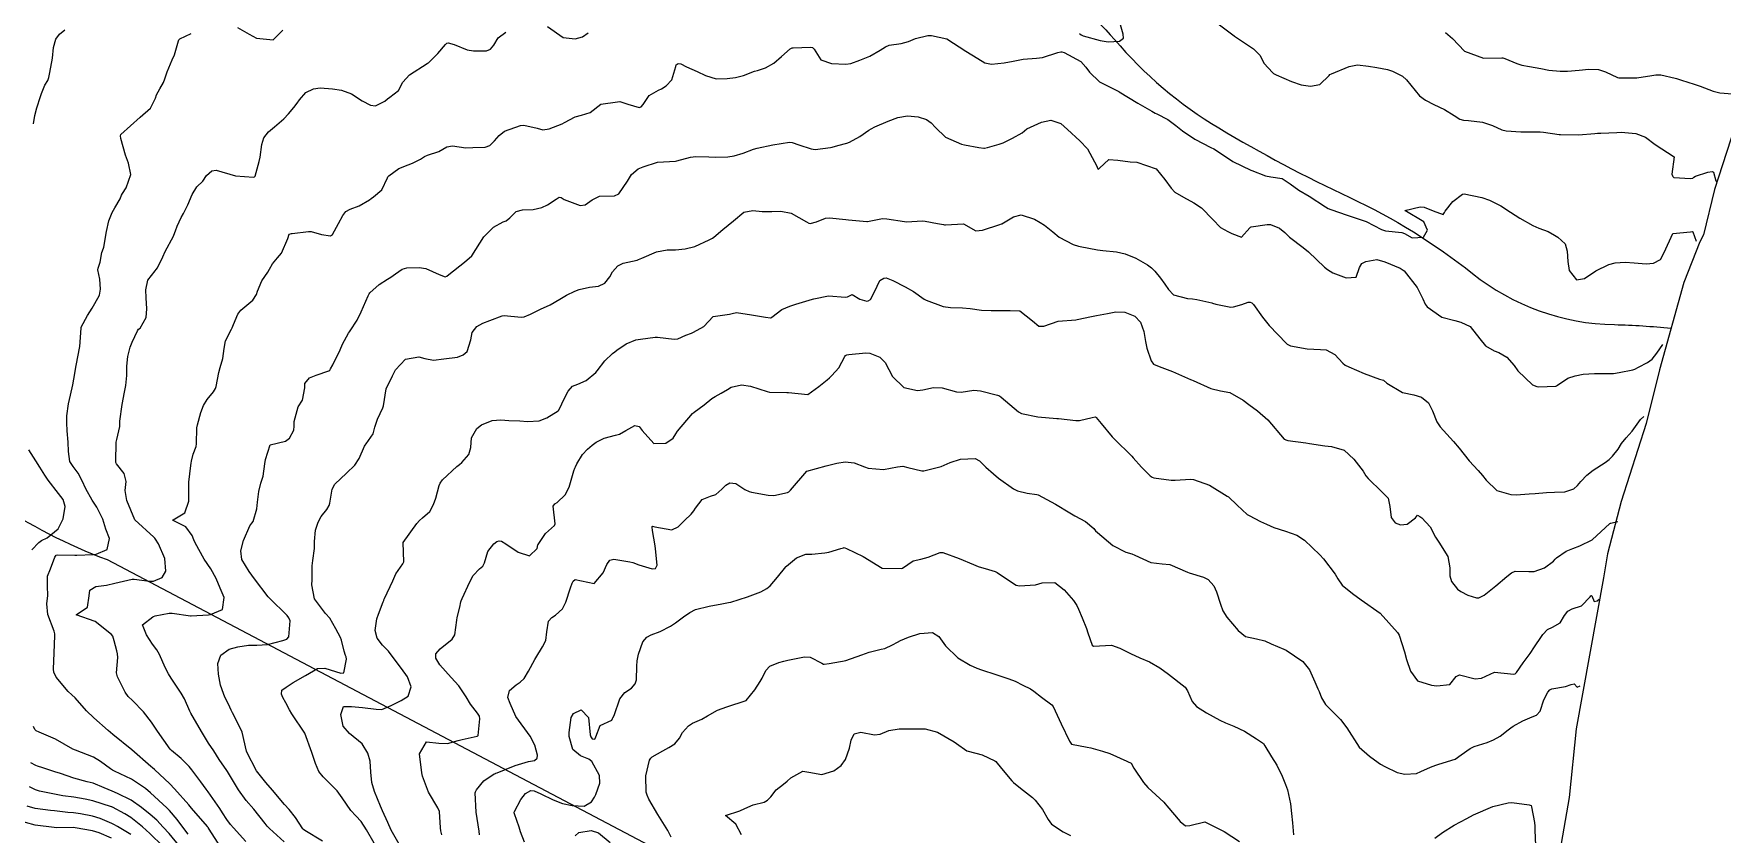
# Model space of a CAD drawing. Header units: metres. Extents: x 318500 to 325275, y 7408834 to 7428799.
# Drawn here: x 320006.4 to 320182.5, y 7411608 to 7411691.4 of the extents above; entities that cross this region are included whole.
import ezdxf

# ---------------------------------------------------------------- set-up
doc = ezdxf.new("R2010")
doc.units = ezdxf.units.M
doc.header["$MEASUREMENT"] = 0
for name, color, linetype in [('Area', 45, 'Continuous'), ('Curvas de Nivel 1m', 11, 'Continuous'), ('Curvas de Nivel 5m', 15, 'Continuous'), ('Vias Secundárias', 230, 'Continuous')]:
    doc.layers.add(name, color=color, linetype=linetype)

msp = doc.modelspace()

# ---------------------------------------------------------------- linework, layer by layer
at = {"layer": 'Area'}
msp.add_lwpolyline([(320186.35, 7411689.54), (320181.67, 7411675.2), (320180.51, 7411670.47), (320180.16, 7411669.74), (320178.46, 7411665.49), (320175.93, 7411656.39), (320174.53, 7411650.81), (320171.95, 7411642.65), (320170.51, 7411637.21), (320170.08, 7411634.69), (320167.24, 7411618.96), (320166.5, 7411611.8), (320165.54, 7411606.18)], dxfattribs=at)
at = {"layer": 'Curvas de Nivel 1m', "flags": 128}
for points, elevation in [([(320027.6, 7411692.09), (320028.81, 7411691.38), (320029.59, 7411690.98), (320031.33, 7411690.82), (320031.59, 7411691.05), (320032.34, 7411691.82)], 759), ([(320006.33, 7411682.03), (320006.46, 7411682.9), (320006.67, 7411683.71), (320007.07, 7411684.89), (320007.18, 7411685.22), (320007.52, 7411686.06), (320007.83, 7411686.58), (320007.94, 7411686.88), (320008.04, 7411687.39), (320008.32, 7411688.88), (320008.43, 7411690.01), (320008.65, 7411690.87), (320009.05, 7411691.4), (320009.59, 7411691.85)], 758), ([(320025.83, 7411606.63), (320024.65, 7411608.48), (320024.56, 7411608.65), (320024.53, 7411608.69), (320024.49, 7411608.75), (320022.82, 7411610.67), (320022.52, 7411611.02), (320021.05, 7411612.69), (320020.55, 7411613.22), (320018.94, 7411614.72), (320018.74, 7411614.89), (320018.57, 7411615.03), (320016.59, 7411616.75), (320014.61, 7411618.36), (320014.11, 7411618.79), (320012.64, 7411620.09), (320011.87, 7411620.82), (320010.66, 7411622.17), (320010.33, 7411622.5), (320009.96, 7411622.84), (320008.69, 7411624.35), (320008.45, 7411624.86), (320008.4, 7411625.17), (320008.49, 7411626.86), (320008.54, 7411628.65), (320008.55, 7411628.86), (320008.47, 7411629.14), (320007.81, 7411630.87), (320007.71, 7411631.97), (320007.84, 7411632.87), (320007.79, 7411633.84), (320007.79, 7411634.88), (320008.09, 7411635.62), (320008.56, 7411636.86), (320008.68, 7411637.05), (320008.86, 7411637.1), (320010.64, 7411637.06), (320010.86, 7411637.06), (320012.54, 7411637.14), (320012.87, 7411637.18), (320014.01, 7411637.66), (320014.27, 7411638.79), (320013.89, 7411639.79), (320013.55, 7411640.8), (320012.93, 7411642.07), (320012.45, 7411642.81), (320011.79, 7411643.99), (320011.39, 7411644.83), (320010.98, 7411645.63), (320010.47, 7411646.32), (320010.11, 7411646.84), (320009.97, 7411647.89), (320009.95, 7411648.85), (320009.85, 7411650.04), (320009.79, 7411650.85), (320009.81, 7411651.6), (320009.99, 7411652.85), (320010.19, 7411653.74), (320010.42, 7411654.84), (320010.52, 7411655.43), (320010.77, 7411656.84), (320011.15, 7411658.83), (320011.29, 7411660.72), (320011.31, 7411660.83), (320011.98, 7411662.05), (320012.45, 7411662.82), (320012.72, 7411663.31), (320013.22, 7411664.18), (320013.33, 7411664.81), (320013.25, 7411665.85), (320013.04, 7411666.81), (320013.08, 7411666.99), (320013.27, 7411667.63), (320013.47, 7411668.63), (320013.53, 7411668.81), (320013.66, 7411669.17), (320013.95, 7411670.8), (320014.19, 7411671.94), (320014.54, 7411672.79), (320014.83, 7411673.3), (320015.36, 7411674.21), (320015.52, 7411674.62), (320015.61, 7411674.78), (320015.99, 7411675.38), (320016.48, 7411676.76), (320016.23, 7411677.95), (320015.91, 7411678.77), (320015.45, 7411680.51), (320015.42, 7411680.78), (320015.45, 7411680.93), (320017.47, 7411682.75), (320018.53, 7411683.69), (320019.04, 7411684.73), (320019.16, 7411685.08), (320019.51, 7411685.71), (320019.89, 7411686.36), (320020.04, 7411686.72), (320020.29, 7411687.48), (320020.8, 7411688.71), (320021.03, 7411689.24), (320021.45, 7411690.7), (320021.48, 7411690.8), (320021.58, 7411690.9), (320022.79, 7411691.48)], 759), ([(320032.47, 7411607.17), (320030.93, 7411608.56), (320030.72, 7411608.79), (320030.5, 7411609.08), (320029.3, 7411610.58), (320028.52, 7411611.49), (320027.7, 7411612.6), (320026.57, 7411614.5), (320026.49, 7411614.62), (320025.71, 7411615.76), (320025.14, 7411616.64), (320024.6, 7411617.47), (320023.84, 7411618.66), (320022.75, 7411620.57), (320022.7, 7411620.67), (320022.65, 7411620.79), (320022.07, 7411622.08), (320021.75, 7411622.68), (320020.69, 7411624.25), (320020.4, 7411624.7), (320020.07, 7411625.35), (320019.46, 7411626.72), (320019.19, 7411627.18), (320018.74, 7411627.78), (320018.13, 7411628.74), (320017.7, 7411629.8), (320018.78, 7411630.64), (320018.84, 7411630.67), (320019.01, 7411630.73), (320020.49, 7411631), (320020.78, 7411631), (320022.7, 7411630.75), (320022.78, 7411630.75), (320024.59, 7411630.84), (320024.78, 7411630.86), (320026.03, 7411631.39), (320026.22, 7411632.63), (320025.81, 7411633.63), (320025.4, 7411634.64), (320024.84, 7411635.63), (320024.14, 7411636.66), (320023.19, 7411638.36), (320023.06, 7411638.67), (320022.89, 7411639.11), (320022.23, 7411640), (320020.91, 7411640.66), (320020.89, 7411640.68), (320020.88, 7411640.7), (320020.88, 7411640.73), (320020.91, 7411640.75), (320022.11, 7411641.49), (320022.53, 7411642.68), (320022.52, 7411643.1), (320022.52, 7411644.68), (320022.73, 7411646.41), (320022.76, 7411646.67), (320022.8, 7411646.87), (320023, 7411647.59), (320023.29, 7411648.4), (320023.33, 7411648.67), (320023.37, 7411650.34), (320023.42, 7411650.67), (320023.77, 7411651.95), (320024.06, 7411652.66), (320024.45, 7411653.28), (320025.09, 7411654.1), (320025.31, 7411654.43), (320025.38, 7411654.65), (320025.67, 7411656.1), (320025.81, 7411656.64), (320026.08, 7411657.58), (320026.23, 7411658.63), (320026.36, 7411659.43), (320026.97, 7411660.62), (320027.05, 7411660.76), (320027.19, 7411661.13), (320027.63, 7411662.19), (320027.96, 7411662.61), (320029.22, 7411663.67), (320029.59, 7411664.23), (320029.69, 7411664.59), (320030.15, 7411665.67), (320030.77, 7411666.57), (320030.96, 7411666.88), (320031.27, 7411667.45), (320031.78, 7411668.07), (320032.19, 7411668.56), (320032.85, 7411670.09), (320033.01, 7411670.54), (320033.24, 7411670.61), (320033.31, 7411670.62), (320035, 7411670.83), (320035.31, 7411670.8), (320036.38, 7411670.5), (320037.31, 7411670.36), (320037.53, 7411670.49), (320038.16, 7411671.65), (320038.61, 7411672.47), (320038.92, 7411672.9), (320039.35, 7411673.15), (320040.31, 7411673.49), (320041.37, 7411674.12), (320041.54, 7411674.26), (320041.81, 7411674.43), (320042.65, 7411675.15), (320043.24, 7411676.41), (320043.29, 7411676.51), (320043.39, 7411676.62), (320044.43, 7411677.37), (320045.41, 7411677.77), (320045.86, 7411677.93), (320046.71, 7411678.36), (320047.13, 7411678.65), (320047.43, 7411678.79), (320048.61, 7411679.16), (320049.44, 7411679.64), (320050.02, 7411679.74), (320051.44, 7411679.55), (320052.15, 7411679.58), (320053.44, 7411679.6), (320053.93, 7411679.78), (320054.43, 7411680.26), (320054.9, 7411680.82), (320055.46, 7411681.28), (320057.12, 7411681.88), (320057.47, 7411681.91), (320058.85, 7411681.58), (320059.46, 7411681.41), (320060.13, 7411681.52), (320061.47, 7411682.03), (320061.73, 7411682.17), (320062.84, 7411682.79), (320063.48, 7411682.96), (320064.38, 7411683.23), (320065.5, 7411684.11), (320067.25, 7411684.34), (320067.5, 7411684.39), (320068.34, 7411684.08), (320069.5, 7411683.76), (320069.73, 7411683.82), (320069.93, 7411684.05), (320070.56, 7411685), (320071.52, 7411685.55), (320071.84, 7411685.71), (320072.33, 7411686.02), (320072.91, 7411686.64), (320073.32, 7411688.01), (320073.38, 7411688.2), (320073.56, 7411688.34), (320073.84, 7411688.29), (320074.44, 7411688), (320075.55, 7411687.5), (320076.44, 7411687.07), (320077.54, 7411686.73), (320078.7, 7411686.78), (320079.54, 7411686.89), (320080.39, 7411687.08), (320081.55, 7411687.52), (320081.84, 7411687.61), (320082.7, 7411687.88), (320083.56, 7411688.36), (320084.37, 7411689.06), (320085.27, 7411689.85), (320085.47, 7411689.97), (320085.58, 7411689.98), (320087.37, 7411690.04), (320087.58, 7411690.01), (320087.75, 7411689.82), (320088.47, 7411688.71), (320089.57, 7411688.32), (320091.08, 7411688.26), (320091.57, 7411688.35), (320092.51, 7411688.69), (320093.57, 7411689.11), (320094.65, 7411689.72), (320095.21, 7411690.09), (320095.59, 7411690.26), (320096.85, 7411690.43), (320097.59, 7411690.62), (320098.34, 7411690.94), (320099.6, 7411691.24), (320100, 7411691.26), (320101.6, 7411690.91), (320103.58, 7411689.61), (320104.84, 7411688.86), (320105.57, 7411688.41), (320106.27, 7411688.27), (320107.57, 7411688.42), (320108.52, 7411688.59), (320109.57, 7411688.78), (320110.96, 7411688.89), (320111.57, 7411688.97), (320113.19, 7411689.48), (320113.5, 7411689.56), (320113.58, 7411689.55), (320113.83, 7411689.47), (320115.57, 7411688.54), (320116.09, 7411687.97), (320116.48, 7411687.44), (320117.54, 7411686.41), (320119.47, 7411685.45), (320119.53, 7411685.42), (320119.59, 7411685.39), (320121.51, 7411684.21), (320122.98, 7411683.35), (320123.32, 7411683.17), (320123.5, 7411683.09), (320124.66, 7411682.49), (320125.49, 7411681.86), (320126.17, 7411681.3), (320127.47, 7411680.44), (320129.13, 7411679.59), (320129.45, 7411679.44), (320129.73, 7411679.26), (320131.43, 7411678.13), (320133.31, 7411677.21), (320133.42, 7411677.16), (320134.84, 7411676.61), (320135.41, 7411676.53), (320136.58, 7411676.34), (320137.41, 7411675.8), (320138.3, 7411675.14), (320139.39, 7411674.51), (320141.1, 7411673.38), (320141.37, 7411673.2), (320141.66, 7411673.1), (320143.36, 7411672.51), (320144.18, 7411672.24), (320145.35, 7411671.86), (320146.95, 7411671.03), (320147.24, 7411670.92), (320147.34, 7411670.9), (320149.06, 7411670.71), (320149.34, 7411670.62), (320150.15, 7411670.16), (320151.33, 7411670.21), (320151.72, 7411670.96), (320151.35, 7411671.84), (320149.37, 7411672.99), (320150.96, 7411673.39), (320151.38, 7411673.36), (320152.32, 7411672.96), (320153.36, 7411672.6), (320153.51, 7411672.8), (320153.57, 7411672.94), (320154.37, 7411673.94), (320155.4, 7411674.72), (320155.57, 7411674.74), (320157.39, 7411674.37), (320158.2, 7411674.07), (320159.38, 7411673.49), (320160.39, 7411672.84), (320161.36, 7411672.19), (320162.73, 7411671.43), (320163.35, 7411671.17), (320164.32, 7411670.8), (320164.99, 7411670.44), (320165.33, 7411670.21), (320166.09, 7411669.53), (320166.32, 7411668.77), (320166.38, 7411667.69), (320166.51, 7411666.76), (320167.28, 7411665.77), (320168.12, 7411665.9), (320169.29, 7411666.73), (320170.64, 7411667.37), (320171.3, 7411667.54), (320172.36, 7411667.63), (320173.3, 7411667.55), (320174.53, 7411667.43), (320175.3, 7411667.5), (320176.05, 7411667.9), (320176.42, 7411668.63), (320177.34, 7411670.62), (320179.16, 7411670.78), (320179.34, 7411670.81), (320179.43, 7411670.77), (320179.75, 7411669.82)], 761), ([(320153.62, 7411691.57), (320154.35, 7411690.93), (320155.59, 7411689.62), (320157.58, 7411688.89), (320159.5, 7411688.94), (320159.58, 7411688.93), (320159.81, 7411688.86), (320161.07, 7411688.33), (320161.57, 7411688.17), (320162.36, 7411688.04), (320163.57, 7411687.8), (320164.41, 7411687.64), (320165.57, 7411687.53), (320166.34, 7411687.54), (320167.57, 7411687.63), (320168.58, 7411687.73), (320169.57, 7411687.71), (320170.31, 7411687.46), (320171.56, 7411686.88), (320171.71, 7411686.84), (320173.56, 7411686.85), (320175.13, 7411687.08), (320175.57, 7411687.16), (320176.06, 7411687.14), (320177.56, 7411686.8), (320177.71, 7411686.76), (320178.23, 7411686.61), (320179.55, 7411686.18), (320180.17, 7411685.96), (320181.54, 7411685.46), (320182.24, 7411685.26), (320183.54, 7411685.19)], 759), ([(320036.47, 7411607.23), (320034.65, 7411608.34), (320034.49, 7411608.45), (320034.44, 7411608.51), (320033.67, 7411609.69), (320032.99, 7411610.53), (320032.52, 7411611.07), (320031.27, 7411612.56), (320030.55, 7411613.36), (320029.59, 7411614.58), (320028.59, 7411616.51), (320028.57, 7411616.57), (320028.56, 7411616.59), (320028.55, 7411616.63), (320028.08, 7411618.6), (320027.62, 7411619.62), (320027.09, 7411620.61), (320026.95, 7411620.91), (320026.66, 7411621.51), (320026.3, 7411622.26), (320026.14, 7411622.63), (320025.82, 7411623.5), (320025.63, 7411624.64), (320025.57, 7411625.78), (320025.86, 7411626.63), (320026.74, 7411627.25), (320027.64, 7411627.51), (320028.74, 7411627.67), (320029.64, 7411627.69), (320030.74, 7411627.74), (320032.35, 7411628.15), (320032.75, 7411628.3), (320032.98, 7411628.54), (320033.11, 7411630.2), (320032.96, 7411630.54), (320032.78, 7411630.76), (320030.95, 7411632.57), (320030.88, 7411632.64), (320030.81, 7411632.72), (320029.39, 7411634.58), (320028.84, 7411635.35), (320028.05, 7411636.6), (320027.96, 7411637.52), (320028.24, 7411638.6), (320028.91, 7411640.13), (320029.1, 7411640.4), (320029.23, 7411640.59), (320029.62, 7411641.9), (320029.7, 7411642.58), (320029.85, 7411643.69), (320030.06, 7411644.58), (320030.27, 7411645.29), (320030.47, 7411646.58), (320030.52, 7411647.05), (320031.02, 7411648.57), (320032.61, 7411648.96), (320033.03, 7411649.25), (320033.48, 7411650.1), (320033.53, 7411650.53), (320033.52, 7411651), (320033.95, 7411652.53), (320034.39, 7411653.21), (320034.64, 7411654.52), (320034.65, 7411654.97), (320035.12, 7411655.55), (320035.8, 7411655.83), (320037.13, 7411656.28), (320037.25, 7411656.37), (320037.32, 7411656.49), (320037.57, 7411656.92), (320038.33, 7411658.47), (320038.56, 7411659.07), (320039.18, 7411660.2), (320039.28, 7411660.36), (320039.35, 7411660.46), (320040.08, 7411661.57), (320040.52, 7411662.44), (320041.23, 7411664.09), (320041.34, 7411664.32), (320041.41, 7411664.43), (320042.37, 7411665.29), (320043.25, 7411665.83), (320043.62, 7411666.04), (320044.1, 7411666.4), (320044.78, 7411666.88), (320045.27, 7411667.03), (320046.57, 7411667.06), (320047.27, 7411666.94), (320048.65, 7411666.34), (320049.26, 7411666.08), (320049.43, 7411666.15), (320049.64, 7411666.32), (320051.28, 7411667.62), (320052.05, 7411668.29), (320053.31, 7411670.27), (320054.3, 7411671.28), (320055.33, 7411671.83), (320055.64, 7411671.94), (320056.03, 7411672.24), (320056.68, 7411672.9), (320057.35, 7411673.09), (320058.45, 7411673.11), (320059.36, 7411673.32), (320059.95, 7411673.6), (320060.84, 7411674.18), (320061.17, 7411674.38), (320061.37, 7411674.36), (320061.49, 7411674.29), (320061.7, 7411674.17), (320063.36, 7411673.53), (320063.89, 7411673.61), (320064.6, 7411674.12), (320065.37, 7411674.49), (320066.94, 7411674.53), (320067.38, 7411674.73), (320068.3, 7411676.08), (320068.71, 7411676.76), (320069.41, 7411677.35), (320069.91, 7411677.55), (320071.42, 7411678.03), (320073.29, 7411678.15), (320073.42, 7411678.17), (320074.85, 7411678.56), (320075.43, 7411678.64), (320076.79, 7411678.6), (320077.43, 7411678.57), (320078.75, 7411678.61), (320079.43, 7411678.72), (320080.36, 7411679), (320081.44, 7411679.4), (320081.83, 7411679.51), (320083.45, 7411679.87), (320085.18, 7411680.13), (320085.45, 7411680.09), (320086.17, 7411679.84), (320087.44, 7411679.42), (320087.88, 7411679.38), (320089.45, 7411679.56), (320089.63, 7411679.6), (320090.24, 7411679.78), (320091.18, 7411680.04), (320091.46, 7411680.14), (320092.51, 7411680.71), (320093.47, 7411681.37), (320093.7, 7411681.52), (320094.09, 7411681.73), (320095.49, 7411682.33), (320096.5, 7411682.69), (320097.49, 7411682.89), (320098.61, 7411682.79), (320099.49, 7411682.49), (320099.98, 7411682.15), (320100.42, 7411681.65), (320101.47, 7411680.66), (320103.13, 7411679.94), (320103.45, 7411679.87), (320104.94, 7411679.59), (320105.45, 7411679.49), (320105.54, 7411679.49), (320105.85, 7411679.57), (320107.07, 7411679.94), (320107.46, 7411680.08), (320108.45, 7411680.56), (320109.47, 7411681.12), (320109.69, 7411681.32), (320109.96, 7411681.52), (320111.49, 7411682.23), (320112.44, 7411682.43), (320113.49, 7411682.08), (320114.19, 7411681.46), (320115.46, 7411680.26), (320116.27, 7411679.44), (320117.23, 7411677.62), (320117.33, 7411677.42), (320117.36, 7411677.36), (320117.42, 7411677.33), (320117.52, 7411677.42), (320118.5, 7411678.34), (320119.43, 7411678.24), (320120.72, 7411678.09), (320121.43, 7411678.03), (320123.42, 7411677.34), (320124.33, 7411676.25), (320125, 7411675.32), (320125.39, 7411674.93), (320126.27, 7411674.41), (320127.38, 7411673.81), (320128.17, 7411673.28), (320129.35, 7411672.06), (320130.14, 7411671.25), (320130.9, 7411670.8), (320131.33, 7411670.6), (320132.34, 7411670.21), (320133.19, 7411671.21), (320133.27, 7411671.28), (320133.34, 7411671.29), (320135, 7411671.53), (320135.35, 7411671.53), (320136.29, 7411671.17), (320136.87, 7411670.7), (320137.33, 7411670.24), (320138.76, 7411669.14), (320139.31, 7411668.7), (320141, 7411667.1), (320141.29, 7411666.85), (320141.87, 7411666.5), (320143.27, 7411666), (320144.29, 7411666.05), (320144.64, 7411667.06), (320144.88, 7411667.47), (320145.3, 7411667.69), (320146.45, 7411667.88), (320147.3, 7411667.64), (320148.88, 7411667), (320149.29, 7411666.73), (320150.67, 7411664.98), (320151.25, 7411663.79), (320151.51, 7411663.23), (320151.71, 7411662.96), (320153.22, 7411661.89), (320154.6, 7411661.54), (320155.22, 7411661.37), (320156.17, 7411660.9), (320157.19, 7411659.63), (320157.79, 7411658.88), (320158.68, 7411658.37), (320159.17, 7411658.18), (320160.02, 7411657.7), (320160.79, 7411656.84), (320161.15, 7411656.28), (320162.68, 7411654.81), (320163.13, 7411654.64), (320163.3, 7411654.63), (320165.13, 7411654.68), (320165.2, 7411654.71), (320165.29, 7411654.78), (320166.38, 7411655.53), (320167.15, 7411655.78), (320167.96, 7411655.93), (320169.15, 7411656.02), (320169.88, 7411655.99), (320171.15, 7411656.01), (320171.73, 7411656.11), (320173.16, 7411656.38), (320173.37, 7411656.45), (320173.73, 7411656.66), (320174.67, 7411657.15), (320175.17, 7411657.51), (320175.67, 7411658.12), (320176.29, 7411659.03)], 762), ([(320041.86, 7411607.03), (320041.06, 7411608.42), (320040.5, 7411609.28), (320039.94, 7411609.88), (320039.42, 7411610.45), (320038.53, 7411611.76), (320037.99, 7411612.47), (320036.56, 7411613.96), (320036.08, 7411614.49), (320035.76, 7411615.32), (320035.35, 7411616.5), (320034.62, 7411618.51), (320033.26, 7411620.53), (320033.03, 7411620.92), (320032.66, 7411621.65), (320032.35, 7411622.23), (320032.21, 7411622.55), (320032.24, 7411622.98), (320032.68, 7411623.29), (320033.42, 7411623.8), (320034.7, 7411624.51), (320035.97, 7411625.24), (320036.71, 7411625.28), (320038.4, 7411624.77), (320038.7, 7411624.78), (320038.98, 7411626.2), (320038.94, 7411626.46), (320038.88, 7411626.61), (320038.74, 7411627.06), (320038.47, 7411628.19), (320038.36, 7411628.47), (320037.86, 7411629.38), (320037.23, 7411630.48), (320036.79, 7411630.97), (320035.64, 7411632.5), (320035.37, 7411633.96), (320035.4, 7411634.5), (320035.4, 7411635.96), (320035.45, 7411636.5), (320035.63, 7411637.76), (320035.63, 7411638.5), (320035.73, 7411639.68), (320036.02, 7411640.5), (320036.32, 7411641.09), (320036.93, 7411641.83), (320037.18, 7411642.24), (320037.25, 7411642.49), (320037.49, 7411643.96), (320037.75, 7411644.48), (320038.98, 7411645.62), (320039.86, 7411646.45), (320040.31, 7411647.13), (320040.85, 7411648.43), (320040.91, 7411648.54), (320041.02, 7411648.67), (320041.75, 7411649.72), (320041.94, 7411650.42), (320042.22, 7411651.26), (320042.78, 7411652.41), (320042.85, 7411652.64), (320043.1, 7411654.41), (320043.77, 7411655.75), (320044.08, 7411656.4), (320045.14, 7411657.5), (320046.54, 7411657.75), (320047.14, 7411657.57), (320048.07, 7411657.41), (320049.14, 7411657.52), (320050.55, 7411657.71), (320051.15, 7411657.96), (320051.57, 7411658.29), (320051.95, 7411659.51), (320052.08, 7411660.29), (320052.56, 7411660.9), (320053.19, 7411661.26), (320053.93, 7411661.53), (320055.21, 7411662.01), (320055.42, 7411662.04), (320057.2, 7411661.88), (320057.51, 7411661.91), (320058.18, 7411662.21), (320059.22, 7411662.7), (320060.23, 7411663.17), (320061.23, 7411663.76), (320061.93, 7411664.16), (320062.81, 7411664.58), (320063.24, 7411664.77), (320064.34, 7411665.02), (320065.25, 7411665.11), (320065.93, 7411665.43), (320066.43, 7411666.1), (320066.74, 7411666.62), (320067.28, 7411667.22), (320067.85, 7411667.51), (320069.29, 7411667.84), (320069.45, 7411667.89), (320069.78, 7411668.05), (320071.3, 7411668.69), (320072.43, 7411668.89), (320073.3, 7411668.92), (320074.3, 7411669), (320075.3, 7411669.26), (320076.8, 7411669.96), (320077.14, 7411670.12), (320077.31, 7411670.23), (320078.25, 7411671.02), (320079.34, 7411671.93), (320080.43, 7411672.84), (320081.36, 7411673.01), (320082.33, 7411672.91), (320083.36, 7411672.9), (320084.3, 7411672.92), (320085.35, 7411672.72), (320086.97, 7411671.83), (320087.2, 7411671.68), (320087.34, 7411671.64), (320087.99, 7411671.81), (320088.96, 7411672.19), (320089.35, 7411672.23), (320091.07, 7411672.05), (320091.34, 7411672.02), (320093.24, 7411671.85), (320093.34, 7411671.86), (320094.9, 7411672.17), (320095.35, 7411672.14), (320097.19, 7411671.85), (320097.34, 7411671.84), (320099.08, 7411671.93), (320099.34, 7411671.89), (320100.64, 7411671.64), (320101.25, 7411671.54), (320101.34, 7411671.52), (320101.47, 7411671.5), (320103.34, 7411671.61), (320104.61, 7411670.87), (320105.33, 7411670.94), (320107.14, 7411671.55), (320107.29, 7411671.6), (320107.34, 7411671.62), (320108.56, 7411672.33), (320109.36, 7411672.55), (320110.76, 7411672.1), (320111.34, 7411671.77), (320111.78, 7411671.49), (320112.64, 7411670.79), (320113.33, 7411670.23), (320114.77, 7411669.46), (320115.32, 7411669.29), (320115.52, 7411669.24), (320117.31, 7411668.91), (320117.88, 7411668.84), (320119.31, 7411668.7), (320120.2, 7411668.49), (320121.3, 7411668.04), (320122.54, 7411667.35), (320122.96, 7411667.02), (320123.28, 7411666.69), (320123.89, 7411665.95), (320124.33, 7411665.32), (320124.71, 7411664.78), (320125.25, 7411664.22), (320126.71, 7411663.83), (320127.24, 7411663.79), (320127.68, 7411663.72), (320129.24, 7411663.36), (320129.32, 7411663.34), (320129.66, 7411663.25), (320131.24, 7411662.93), (320131.51, 7411662.95), (320132.37, 7411663.22), (320133.02, 7411663.43), (320133.24, 7411663.45), (320133.41, 7411663.38), (320133.58, 7411663.2), (320134.52, 7411661.89), (320135.07, 7411661.18), (320135.21, 7411661.03), (320137.03, 7411659.15), (320137.11, 7411659.08), (320137.18, 7411659.02), (320137.43, 7411658.89), (320139.17, 7411658.58), (320140.58, 7411658.52), (320141.17, 7411658.46), (320142.08, 7411658), (320142.92, 7411657.07), (320143.16, 7411656.89), (320143.53, 7411656.69), (320145.14, 7411655.99), (320146.73, 7411655.43), (320147.13, 7411655.31), (320147.51, 7411655.01), (320149.12, 7411654.04), (320150.3, 7411653.79), (320151.11, 7411653.54), (320151.85, 7411652.96), (320152.26, 7411652.12), (320152.7, 7411650.95), (320153.07, 7411650.43), (320154.45, 7411648.92), (320155.04, 7411648.21), (320156.1, 7411646.9), (320157.01, 7411645.9), (320157.48, 7411645.36), (320157.86, 7411644.88), (320158.98, 7411643.81), (320160.44, 7411643.38), (320160.98, 7411643.37), (320162.35, 7411643.45), (320162.98, 7411643.5), (320164.16, 7411643.61), (320164.98, 7411643.64), (320166.06, 7411643.68), (320166.99, 7411643.99), (320167.4, 7411644.34), (320167.73, 7411644.74), (320168.34, 7411645.4), (320169.01, 7411645.91), (320170.26, 7411646.71), (320170.68, 7411647.05), (320171.03, 7411647.39), (320171.63, 7411648.11), (320171.97, 7411648.69), (320172.45, 7411649.29), (320173.07, 7411650.01), (320173.94, 7411651.22), (320174.31, 7411651.54)], 763), ([(320044.47, 7411606.93), (320043.65, 7411608.39), (320043.3, 7411609.2), (320042.75, 7411610.41), (320042.52, 7411610.9), (320041.91, 7411612.42), (320041.62, 7411613.35), (320041.5, 7411614.42), (320041.44, 7411615.57), (320041.22, 7411616.42), (320040.6, 7411617.38), (320039.29, 7411618.45), (320038.63, 7411619.23), (320038.39, 7411620.46), (320038.66, 7411621.28), (320039.49, 7411621.28), (320040.66, 7411621.19), (320042.07, 7411621), (320042.66, 7411620.98), (320043.64, 7411621.38), (320044.67, 7411621.91), (320045.4, 7411622.37), (320045.73, 7411623.32), (320045.33, 7411624.37), (320044.71, 7411625.24), (320043.85, 7411626.39), (320043.37, 7411627.04), (320042.74, 7411627.66), (320042.17, 7411628.42), (320041.97, 7411629.21), (320042.16, 7411630.42), (320042.3, 7411630.9), (320042.81, 7411632.21), (320042.87, 7411632.35), (320042.89, 7411632.41), (320042.95, 7411632.55), (320043.8, 7411634.4), (320044.13, 7411635.1), (320044.86, 7411636.17), (320044.93, 7411636.3), (320044.95, 7411636.38), (320044.89, 7411638.38), (320046.31, 7411640.36), (320046.59, 7411640.68), (320046.92, 7411640.95), (320047.66, 7411641.61), (320048.07, 7411642.34), (320048.29, 7411643), (320048.65, 7411644.33), (320048.74, 7411644.57), (320048.98, 7411644.91), (320050.48, 7411646.31), (320050.77, 7411646.53), (320051, 7411646.73), (320051.73, 7411647.57), (320051.95, 7411648.29), (320052.01, 7411649.31), (320052.56, 7411650.28), (320053.05, 7411650.64), (320054.19, 7411651.12), (320055.06, 7411651.16), (320055.92, 7411651.1), (320057.06, 7411651.06), (320057.86, 7411651.01), (320059.06, 7411651.07), (320059.87, 7411651.37), (320061.07, 7411652.12), (320061.12, 7411652.17), (320061.75, 7411653.5), (320062.09, 7411654.16), (320062.57, 7411654.69), (320063.11, 7411654.88), (320063.99, 7411655.26), (320065, 7411656.11), (320065.13, 7411656.28), (320065.92, 7411657.32), (320066.74, 7411658.09), (320066.97, 7411658.28), (320067.16, 7411658.43), (320068.14, 7411659.1), (320069.17, 7411659.52), (320069.63, 7411659.59), (320071.18, 7411659.78), (320071.42, 7411659.78), (320073.17, 7411659.59), (320073.55, 7411659.63), (320074.37, 7411659.99), (320074.95, 7411660.22), (320075.18, 7411660.31), (320076.24, 7411660.92), (320077.21, 7411661.95), (320078.94, 7411662.21), (320079.21, 7411662.28), (320079.66, 7411662.37), (320081.21, 7411662.13), (320082.7, 7411661.88), (320083.21, 7411661.82), (320083.26, 7411661.82), (320083.34, 7411661.87), (320084.4, 7411662.68), (320085.23, 7411663.03), (320085.84, 7411663.24), (320087.24, 7411663.67), (320087.35, 7411663.7), (320087.74, 7411663.81), (320089.24, 7411664.1), (320091.04, 7411663.97), (320091.24, 7411664.01), (320091.71, 7411664.23), (320092.52, 7411663.75), (320093.24, 7411663.56), (320093.4, 7411663.57), (320093.62, 7411663.73), (320094.06, 7411664.54), (320094.61, 7411665.72), (320095.02, 7411665.96), (320095.26, 7411665.99), (320095.97, 7411665.7), (320097.25, 7411665.05), (320098.13, 7411664.56), (320099.24, 7411663.76), (320099.3, 7411663.72), (320099.45, 7411663.66), (320101.23, 7411662.98), (320101.97, 7411662.88), (320103.23, 7411662.87), (320104.04, 7411662.79), (320105.23, 7411662.62), (320106.21, 7411662.58), (320107.23, 7411662.56), (320108.19, 7411662.57), (320109.23, 7411662.54), (320110.53, 7411661.51), (320111.2, 7411660.93), (320111.73, 7411660.96), (320113.21, 7411661.47), (320115.05, 7411661.61), (320115.21, 7411661.64), (320116.68, 7411661.96), (320117.22, 7411662.05), (320118.37, 7411662.26), (320119.23, 7411662.44), (320120.18, 7411662.42), (320121.22, 7411661.97), (320121.79, 7411661.36), (320122.16, 7411660.4), (320122.31, 7411659.35), (320122.46, 7411658.64), (320122.93, 7411657.34), (320123.15, 7411656.98), (320123.73, 7411656.75), (320125.14, 7411656.22), (320127.03, 7411655.39), (320127.13, 7411655.35), (320127.29, 7411655.29), (320129.12, 7411654.44), (320130.15, 7411654.21), (320131.11, 7411654.04), (320132.52, 7411653.22), (320133.1, 7411652.78), (320133.99, 7411652.1), (320135.08, 7411651.18), (320136.77, 7411649.15), (320137.05, 7411649.04), (320137.17, 7411649.03), (320139.04, 7411648.79), (320139.44, 7411648.72), (320141.04, 7411648.47), (320141.72, 7411648.41), (320143.03, 7411648.02), (320144.07, 7411647.06), (320145.01, 7411645.81), (320145.31, 7411645.35), (320145.54, 7411645.04), (320146.98, 7411643.68), (320147.65, 7411643.01), (320147.81, 7411642.15), (320147.96, 7411641), (320148.36, 7411640.42), (320148.93, 7411640.22), (320149.62, 7411640.3), (320150.48, 7411640.97), (320150.68, 7411641.23), (320150.94, 7411641.11), (320151.14, 7411640.97), (320152, 7411640.03), (320152.57, 7411638.95), (320152.91, 7411638.41), (320153.85, 7411636.93), (320154.05, 7411635.74), (320154.07, 7411634.92), (320154.24, 7411634.3), (320154.85, 7411633.51), (320155.2, 7411633.27), (320155.93, 7411632.9), (320156.84, 7411632.62), (320157.1, 7411632.62), (320157.66, 7411632.88), (320158.85, 7411633.86), (320160, 7411634.84), (320160.49, 7411635.21), (320160.87, 7411635.38), (320162.32, 7411635.37), (320162.87, 7411635.36), (320163.94, 7411635.73), (320164.89, 7411636.45), (320165.04, 7411636.63), (320165.19, 7411636.78), (320166.19, 7411637.47), (320166.91, 7411637.76), (320167.62, 7411638.04), (320168.92, 7411638.67), (320170.76, 7411640.35), (320170.83, 7411640.39), (320170.86, 7411640.39), (320171.58, 7411640.58)], 764), ([(320006.15, 7411637.62), (320006.88, 7411638.39), (320007.18, 7411638.59), (320007.76, 7411638.88), (320008.9, 7411639.82), (320009.43, 7411640.85), (320009.65, 7411642.13), (320009.41, 7411642.85), (320008.95, 7411643.49), (320007.86, 7411644.88), (320007.51, 7411645.41), (320006.98, 7411646.25), (320006.56, 7411646.89), (320005.85, 7411648.06)], 758), ([(320052.84, 7411607.91), (320052.81, 7411608.27), (320052.51, 7411610.27), (320052.4, 7411612.27), (320052.43, 7411612.39), (320052.54, 7411612.59), (320053.31, 7411613.52), (320054.38, 7411614.25), (320054.51, 7411614.31), (320054.57, 7411614.33), (320054.69, 7411614.37), (320056.58, 7411615.14), (320057.95, 7411615.56), (320058.58, 7411615.64), (320058.88, 7411615.89), (320058.9, 7411616.19), (320058.61, 7411617.25), (320058.15, 7411618.2), (320056.65, 7411620.22), (320056.04, 7411621.6), (320055.8, 7411622.23), (320055.97, 7411622.94), (320056.69, 7411623.54), (320057.1, 7411623.81), (320057.5, 7411624.21), (320057.95, 7411624.96), (320058.64, 7411626.19), (320058.73, 7411626.34), (320059.44, 7411627.49), (320059.78, 7411628.18), (320059.87, 7411629.07), (320060.04, 7411630.18), (320060.41, 7411630.55), (320060.79, 7411630.79), (320061.51, 7411631.45), (320061.85, 7411632.15), (320062.35, 7411633.67), (320062.53, 7411634.14), (320062.63, 7411634.34), (320062.84, 7411634.51), (320064.83, 7411634.11), (320065.74, 7411635.21), (320066.15, 7411636.1), (320066.43, 7411636.53), (320066.87, 7411636.63), (320068.55, 7411636.38), (320068.86, 7411636.28), (320069.46, 7411636.05), (320070.85, 7411635.62), (320071.22, 7411635.66), (320071.39, 7411636.02), (320071.2, 7411637.71), (320071.16, 7411638.03), (320070.91, 7411639.62), (320070.85, 7411639.98), (320070.85, 7411640.03), (320070.88, 7411640.06), (320070.91, 7411640.07), (320071.13, 7411640.03), (320072.91, 7411639.69), (320073.57, 7411640), (320074.25, 7411640.66), (320074.93, 7411641.34), (320075.22, 7411641.69), (320075.39, 7411641.97), (320076.07, 7411642.85), (320076.96, 7411643.2), (320077.51, 7411643.39), (320078.12, 7411643.94), (320078.54, 7411644.37), (320078.98, 7411644.59), (320079.59, 7411644.54), (320080.53, 7411643.91), (320080.97, 7411643.7), (320081.22, 7411643.64), (320082.96, 7411643.31), (320083.55, 7411643.28), (320084.97, 7411643.58), (320085.13, 7411643.68), (320085.3, 7411643.85), (320087, 7411645.82), (320089.01, 7411646.37), (320090.13, 7411646.66), (320091.01, 7411646.78), (320091.95, 7411646.7), (320093.01, 7411646.28), (320093.41, 7411646.14), (320095, 7411646), (320096.44, 7411646.27), (320097.01, 7411646.34), (320097.53, 7411646.21), (320099, 7411645.85), (320099.2, 7411645.85), (320101.01, 7411646.32), (320101.93, 7411646.71), (320103.01, 7411647.07), (320104.57, 7411647.14), (320105.01, 7411646.9), (320105.68, 7411646.24), (320106.47, 7411645.56), (320106.99, 7411645.1), (320108.54, 7411643.97), (320108.97, 7411643.77), (320109.97, 7411643.52), (320110.97, 7411643.39), (320111.12, 7411643.34), (320112.95, 7411642.37), (320114.42, 7411641.46), (320114.94, 7411641.17), (320116.07, 7411640.57), (320116.92, 7411639.83), (320117.12, 7411639.61), (320117.31, 7411639.41), (320118.9, 7411638.07), (320120.28, 7411637.38), (320120.89, 7411637.19), (320121.2, 7411637.05), (320122.87, 7411636.3), (320124.05, 7411636.15), (320124.87, 7411636.1), (320126.7, 7411635.29), (320126.86, 7411635.22), (320128.37, 7411634.78), (320128.85, 7411634.54), (320129.45, 7411633.86), (320129.73, 7411633.25), (320130.13, 7411631.94), (320130.4, 7411631.24), (320130.8, 7411630.6), (320131.99, 7411629.22), (320132.77, 7411628.59), (320133.91, 7411628.33), (320134.77, 7411628.14), (320135.42, 7411627.83), (320136.76, 7411627.25), (320136.98, 7411627.15), (320138.74, 7411625.97), (320139.42, 7411625.12), (320139.97, 7411623.85), (320140.3, 7411623.11), (320140.42, 7411622.83), (320140.69, 7411622.2), (320141.09, 7411621.5), (320141.49, 7411621.09), (320142.66, 7411619.92), (320143.31, 7411619.06), (320144.62, 7411617.05), (320145.69, 7411616.11), (320146.6, 7411615.44), (320146.85, 7411615.27), (320147.29, 7411615.01), (320148.59, 7411614.41), (320149.36, 7411614.21), (320150.59, 7411614.31), (320151.05, 7411614.51), (320152.04, 7411614.95), (320152.6, 7411615.17), (320152.93, 7411615.26), (320154.61, 7411615.79), (320155.26, 7411616.25), (320156.17, 7411616.89), (320156.47, 7411617.04), (320156.62, 7411617.1), (320157.96, 7411617.54), (320158.63, 7411617.81), (320159.3, 7411618.19), (320160.15, 7411618.84), (320160.43, 7411619.06), (320160.66, 7411619.22), (320161.69, 7411619.79), (320162.67, 7411620.2), (320163.09, 7411620.39), (320163.48, 7411620.8), (320163.87, 7411621.97), (320164.29, 7411622.79), (320164.48, 7411623.01), (320164.71, 7411623.13), (320166.12, 7411623.35), (320166.71, 7411623.59), (320167.02, 7411623.66), (320167.35, 7411623.3), (320167.65, 7411623.45)], 766), ([(320057.54, 7411607.14), (320057.13, 7411608.21), (320056.98, 7411608.7), (320056.51, 7411610.09), (320056.48, 7411610.19), (320056.47, 7411610.22), (320056.48, 7411610.25), (320056.51, 7411610.33), (320057.17, 7411611.57), (320057.64, 7411612.2), (320058.21, 7411612.53), (320058.54, 7411612.5), (320059.25, 7411612.18), (320060.53, 7411611.53), (320061.5, 7411611.18), (320062.52, 7411610.94), (320063.77, 7411610.87), (320064.53, 7411611.34), (320064.84, 7411611.81), (320064.97, 7411612.11), (320065.39, 7411613.27), (320065.37, 7411614.1), (320064.58, 7411615.56), (320064.27, 7411615.8), (320063.39, 7411616.13), (320062.6, 7411616.81), (320062.19, 7411618.15), (320062.2, 7411618.58), (320062.43, 7411620.14), (320062.65, 7411620.56), (320063.45, 7411620.92), (320064.23, 7411620.12), (320064.4, 7411618.33), (320064.45, 7411618.11), (320064.62, 7411617.9), (320064.87, 7411617.86), (320064.99, 7411618.11), (320065.44, 7411619.3), (320066.65, 7411619.86), (320066.72, 7411620.02), (320066.76, 7411620.09), (320066.89, 7411620.33), (320067.5, 7411622.08), (320068, 7411622.75), (320068.69, 7411623.18), (320069.09, 7411623.66), (320069.22, 7411624.05), (320069.28, 7411625.5), (320069.3, 7411626.05), (320069.43, 7411626.74), (320069.89, 7411628.04), (320070.29, 7411628.5), (320070.76, 7411628.75), (320071.68, 7411629.11), (320072.77, 7411629.66), (320072.99, 7411629.79), (320073.29, 7411630), (320074.14, 7411630.64), (320074.8, 7411631.1), (320075.38, 7411631.39), (320076.81, 7411631.75), (320076.98, 7411631.78), (320077.94, 7411631.94), (320078.65, 7411632.09), (320078.81, 7411632.12), (320079.06, 7411632.17), (320080.82, 7411632.71), (320082.2, 7411633.25), (320082.83, 7411633.59), (320083.16, 7411633.87), (320083.94, 7411634.77), (320084.79, 7411635.85), (320084.82, 7411635.89), (320084.86, 7411635.93), (320085.92, 7411636.79), (320086.88, 7411637.15), (320087.51, 7411637.18), (320088.88, 7411637.3), (320089.28, 7411637.39), (320090.55, 7411637.77), (320090.82, 7411637.84), (320090.89, 7411637.85), (320090.96, 7411637.84), (320091.13, 7411637.77), (320092.88, 7411636.94), (320094.86, 7411635.71), (320096.86, 7411635.66), (320096.97, 7411635.69), (320098.07, 7411636.47), (320098.88, 7411636.66), (320099.66, 7411636.87), (320100.89, 7411637.35), (320101.17, 7411637.35), (320102.88, 7411636.73), (320104.37, 7411636.08), (320104.86, 7411635.89), (320105.93, 7411635.56), (320106.65, 7411635.35), (320106.86, 7411635.25), (320107.73, 7411634.67), (320108.84, 7411633.94), (320109.17, 7411633.85), (320110.84, 7411633.98), (320111.53, 7411634.17), (320112.85, 7411634.22), (320113.84, 7411633.46), (320114.82, 7411632.34), (320115.17, 7411631.8), (320115.32, 7411631.44), (320115.7, 7411630.54), (320116.16, 7411629.43), (320116.32, 7411628.97), (320116.76, 7411627.67), (320116.9, 7411627.56), (320118.76, 7411627.66), (320119.66, 7411627.38), (320120.75, 7411626.81), (320121.73, 7411626.37), (320122.74, 7411625.94), (320123.8, 7411625.32), (320124.72, 7411624.65), (320126.47, 7411623.29), (320126.7, 7411622.9), (320127.19, 7411621.79), (320127.65, 7411621.28), (320128.67, 7411620.61), (320130.06, 7411619.84), (320130.66, 7411619.57), (320131.55, 7411619.22), (320132.64, 7411618.7), (320133.9, 7411617.92), (320134.62, 7411617.41), (320134.77, 7411617.18), (320135.48, 7411616.03), (320136.03, 7411615.16), (320136.58, 7411614.03), (320136.93, 7411613.15), (320137.13, 7411612.58), (320137.45, 7411611.14), (320137.55, 7411610.12), (320137.65, 7411609.14), (320137.75, 7411607.89)], 767), ([(320072.84, 7411607.65), (320072.68, 7411608.01), (320072.61, 7411608.13), (320072.49, 7411608.36), (320071.47, 7411610.02), (320070.53, 7411611.61), (320070.33, 7411612.03), (320070.25, 7411612.33), (320070.19, 7411614.04), (320070.59, 7411615.68), (320070.71, 7411615.9), (320070.88, 7411616.03), (320071.96, 7411616.66), (320072.6, 7411617), (320073.23, 7411617.38), (320073.71, 7411617.99), (320074.04, 7411618.58), (320074.64, 7411619.28), (320075.07, 7411619.55), (320076.04, 7411619.96), (320076.65, 7411620.32), (320077.69, 7411620.91), (320078.66, 7411621.25), (320080.67, 7411621.9), (320081.56, 7411623.01), (320082.14, 7411623.88), (320082.33, 7411624.25), (320082.72, 7411625.05), (320083.12, 7411625.47), (320084.08, 7411625.86), (320084.58, 7411626), (320084.73, 7411626.05), (320085, 7411626.11), (320086.74, 7411626.45), (320087.35, 7411626.43), (320088.56, 7411625.79), (320088.73, 7411625.71), (320088.81, 7411625.7), (320089.31, 7411625.78), (320090.52, 7411625.98), (320090.73, 7411626.01), (320091.05, 7411626.08), (320092.74, 7411626.68), (320093.51, 7411626.96), (320094.75, 7411627.25), (320095.13, 7411627.33), (320095.93, 7411627.7), (320096.46, 7411628), (320096.76, 7411628.16), (320097.61, 7411628.52), (320098.77, 7411628.9), (320100.12, 7411628.99), (320100.77, 7411628.57), (320101.47, 7411627.62), (320102.74, 7411626.35), (320104.02, 7411625.59), (320104.73, 7411625.28), (320105.2, 7411625.09), (320106.72, 7411624.61), (320108.07, 7411624.18), (320108.71, 7411623.92), (320109.54, 7411623.52), (320110.33, 7411623.13), (320110.69, 7411622.89), (320111.46, 7411622.26), (320112.54, 7411621.47), (320112.68, 7411621.29), (320113.54, 7411619.46), (320114.41, 7411617.67), (320114.52, 7411617.45), (320114.62, 7411617.35), (320116.24, 7411617.05), (320116.62, 7411616.96), (320117.84, 7411616.63), (320118.61, 7411616.39), (320120.39, 7411615.58), (320120.6, 7411615.48), (320120.69, 7411615.45), (320120.83, 7411615.37), (320121.1, 7411614.85), (320122.1, 7411613.35), (320122.56, 7411612.85), (320124.22, 7411611.31), (320124.36, 7411611.14), (320124.54, 7411610.91), (320125.95, 7411609.3), (320126.51, 7411608.85), (320126.94, 7411608.86), (320128.52, 7411609.26), (320130.51, 7411608.24), (320132.14, 7411607.21)], 768), ([(320022.48, 7411607.95), (320021.91, 7411608.68), (320021.31, 7411609.5), (320020.51, 7411610.44), (320020.38, 7411610.57), (320020.23, 7411610.7), (320018.53, 7411612.29), (320018, 7411612.74), (320016.55, 7411613.69), (320014.79, 7411614.55), (320014.57, 7411614.65), (320014.35, 7411614.78), (320013.33, 7411615.55), (320012.58, 7411615.98), (320010.7, 7411616.72), (320010.59, 7411616.76), (320010.54, 7411616.78), (320010.45, 7411616.83), (320008.61, 7411617.88), (320006.91, 7411618.59), (320006.62, 7411618.74), (320006.48, 7411618.89), (320006.32, 7411619.2)], 758), ([(320080.18, 7411607.9), (320079.58, 7411609), (320078.51, 7411609.93), (320080.01, 7411610.41), (320080.52, 7411610.66), (320081.39, 7411611.02), (320082.53, 7411611.32), (320082.9, 7411611.5), (320083.25, 7411611.86), (320083.81, 7411612.6), (320084.56, 7411613.19), (320084.93, 7411613.48), (320085.34, 7411613.84), (320086.58, 7411614.55), (320087.2, 7411614.43), (320088.57, 7411614.2), (320089.8, 7411614.56), (320090.58, 7411615.13), (320091.04, 7411615.76), (320091.44, 7411616.93), (320091.62, 7411617.76), (320091.95, 7411618.43), (320092.63, 7411618.6), (320094.04, 7411618.31), (320094.63, 7411618.38), (320095.54, 7411618.79), (320096.64, 7411618.94), (320097.37, 7411618.95), (320098.64, 7411618.96), (320099.35, 7411618.94), (320100.63, 7411618.6), (320102.38, 7411617.61), (320102.62, 7411617.42), (320103.67, 7411616.66), (320104.61, 7411616.41), (320105.28, 7411616.25), (320106.6, 7411615.63), (320106.71, 7411615.55), (320107.31, 7411614.82), (320108.37, 7411613.53), (320108.57, 7411613.34), (320109.3, 7411612.78), (320110.54, 7411611.78), (320110.83, 7411611.5), (320111.57, 7411610.53), (320112.17, 7411609.48), (320112.51, 7411609), (320113.75, 7411608.21), (320114.5, 7411607.84)], 769), ([(320021.6, 7411606.68), (320020.48, 7411608.05), (320019.87, 7411608.71), (320019.18, 7411609.41), (320018.5, 7411610.01), (320017.61, 7411610.74), (320016.52, 7411611.51), (320015.09, 7411612.21), (320014.53, 7411612.44), (320013.71, 7411612.79), (320012.55, 7411613.27), (320011.92, 7411613.44), (320010.55, 7411613.8), (320009.13, 7411614.28), (320008.56, 7411614.47), (320007.31, 7411614.88), (320006.75, 7411615.07), (320006.57, 7411615.14), (320006.06, 7411615.41)], 757), ([(320019.81, 7411606.71), (320018.48, 7411608.04), (320017.69, 7411608.74), (320016.5, 7411609.69), (320015.85, 7411610.1), (320014.57, 7411610.78), (320014.51, 7411610.81), (320014.46, 7411610.83), (320012.52, 7411611.43), (320011.72, 7411611.62), (320010.52, 7411611.82), (320009.39, 7411611.98), (320008.53, 7411612.13), (320006.96, 7411612.46), (320006.54, 7411612.58), (320005.91, 7411612.9)], 756), ([(320152.5, 7411607.55), (320153.29, 7411608.14), (320154.52, 7411608.91), (320155.83, 7411609.6), (320156.53, 7411609.97), (320158.54, 7411610.86), (320160.15, 7411611.24), (320160.55, 7411611.26), (320162.35, 7411611.01), (320162.54, 7411610.95), (320162.59, 7411610.81), (320162.89, 7411609.17), (320162.92, 7411608.8), (320162.92, 7411608.4), (320162.99, 7411606.8)], 767), ([(320014.47, 7411607.56), (320013.17, 7411608.11), (320012.48, 7411608.31), (320010.68, 7411608.63), (320010.49, 7411608.65), (320008.7, 7411608.64), (320008.49, 7411608.66), (320006.49, 7411608.89), (320004.5, 7411609.47)], 754), ([(320062.82, 7411607.8), (320063.21, 7411608.13), (320064.49, 7411608.36), (320065.25, 7411608.1), (320066.48, 7411607.11)], 768)]:
    msp.add_lwpolyline(points, dxfattribs=dict(at, elevation=elevation))
at = {"layer": 'Curvas de Nivel 5m', "flags": 128}
for points, elevation in [([(320059.93, 7411692.19), (320061.59, 7411691.05), (320062.84, 7411690.9), (320063.59, 7411691.1), (320064.19, 7411691.55)], 760), ([(320115.44, 7411691.45), (320115.61, 7411691.34), (320115.83, 7411691.23), (320117.6, 7411690.73), (320118.43, 7411690.58), (320119.6, 7411690.67), (320120.01, 7411690.98), (320119.98, 7411691.39), (320119.63, 7411692.6)], 760), ([(320129.63, 7411692.67), (320131.56, 7411691.23), (320131.61, 7411691.2), (320131.71, 7411691.13), (320133.59, 7411689.88), (320134.24, 7411689.2), (320134.71, 7411688.33), (320135.56, 7411687.4), (320135.69, 7411687.31), (320135.94, 7411687.17), (320137.55, 7411686.47), (320138.56, 7411686.12), (320139.54, 7411685.96), (320140.51, 7411686.16), (320141.47, 7411687.1), (320141.56, 7411687.2), (320141.74, 7411687.27), (320143.57, 7411688.03), (320144.45, 7411688.18), (320145.57, 7411688.06), (320146.45, 7411687.92), (320147.57, 7411687.7), (320148.08, 7411687.52), (320149.12, 7411687), (320149.55, 7411686.62), (320150.9, 7411684.98), (320151.52, 7411684.5), (320152.4, 7411684.07), (320153.51, 7411683.53), (320154.52, 7411682.92), (320155.11, 7411682.53), (320155.5, 7411682.42), (320156.01, 7411682.39), (320157.49, 7411682.22), (320158.5, 7411681.88), (320159.49, 7411681.41), (320159.93, 7411681.3), (320161.48, 7411681.22), (320163.08, 7411681.22), (320163.48, 7411681.21), (320163.85, 7411681.17), (320165.48, 7411680.93), (320165.62, 7411680.92), (320167.48, 7411680.89), (320169.18, 7411681.03), (320169.48, 7411681.06), (320169.83, 7411681.07), (320171.48, 7411681.14), (320171.95, 7411681.16), (320173.48, 7411681.05), (320174.47, 7411680.66), (320175.47, 7411679.88), (320177.45, 7411678.62), (320177.24, 7411676.8), (320177.3, 7411676.62), (320177.34, 7411676.54), (320177.42, 7411676.46), (320179.18, 7411676.36), (320179.42, 7411676.39), (320179.53, 7411676.47), (320179.7, 7411676.59), (320180.98, 7411677.02), (320181.43, 7411677.08), (320181.57, 7411677.01), (320181.81, 7411676.11), (320181.9, 7411676.01)], 760), ([(320028.47, 7411607.21), (320027.19, 7411608.61), (320026.87, 7411608.99), (320026.5, 7411609.49), (320026.06, 7411610.18), (320025.76, 7411610.63), (320024.54, 7411612.39), (320024.35, 7411612.65), (320023.77, 7411613.44), (320022.86, 7411614.67), (320022.57, 7411615.03), (320021.75, 7411615.85), (320020.72, 7411616.7), (320020.59, 7411616.83), (320019.26, 7411618.72), (320018.63, 7411619.65), (320017.79, 7411620.74), (320016.66, 7411621.89), (320016.22, 7411622.31), (320015.88, 7411622.76), (320015.08, 7411624.38), (320015, 7411624.78), (320015.12, 7411626.38), (320015.1, 7411626.77), (320015.03, 7411627.07), (320014.74, 7411628.14), (320014.59, 7411628.62), (320014.47, 7411628.78), (320012.77, 7411630.13), (320010.78, 7411630.83), (320011.98, 7411631.63), (320012.12, 7411632.82), (320012.21, 7411633.42), (320012.82, 7411633.79), (320013.95, 7411633.92), (320014.82, 7411634.13), (320016.63, 7411634.56), (320016.83, 7411634.56), (320018.43, 7411634.34), (320018.83, 7411634.35), (320019.74, 7411634.72), (320020.15, 7411635.4), (320020.02, 7411636.71), (320019.37, 7411638.23), (320019.05, 7411638.73), (320018.99, 7411638.82), (320018.89, 7411638.95), (320016.91, 7411640.75), (320016.07, 7411642.76), (320015.9, 7411643.82), (320016, 7411644.76), (320015.79, 7411645.58), (320014.99, 7411646.58), (320014.93, 7411646.73), (320014.93, 7411646.78), (320014.92, 7411646.85), (320014.97, 7411648.78), (320014.97, 7411648.83), (320015.03, 7411649.12), (320015.34, 7411650.48), (320015.33, 7411650.78), (320015.33, 7411651.05), (320015.58, 7411652.77), (320015.81, 7411654.05), (320015.97, 7411654.77), (320016.08, 7411655.8), (320016.07, 7411656.77), (320016.17, 7411657.79), (320016.42, 7411658.76), (320016.63, 7411659.28), (320017.18, 7411660.47), (320017.3, 7411660.63), (320017.45, 7411660.75), (320018.09, 7411661.85), (320018.15, 7411662.74), (320018.08, 7411663.89), (320018.05, 7411664.74), (320018.24, 7411665.75), (320019.03, 7411666.73), (320019.14, 7411666.85), (320019.26, 7411667.03), (320019.83, 7411668.17), (320020.08, 7411668.72), (320020.93, 7411670.32), (320021.08, 7411670.7), (320021.13, 7411670.88), (320021.32, 7411671.37), (320021.74, 7411672.28), (320021.96, 7411672.69), (320022.43, 7411673.61), (320022.87, 7411674.68), (320023.38, 7411675.46), (320024, 7411676.05), (320024.38, 7411676.66), (320024.92, 7411677.13), (320025.4, 7411677.22), (320027.39, 7411676.62), (320029.27, 7411676.47), (320029.39, 7411676.52), (320029.43, 7411676.55), (320029.45, 7411676.59), (320029.88, 7411678.12), (320029.96, 7411678.58), (320030.15, 7411679.88), (320030.37, 7411680.58), (320030.83, 7411681.2), (320031.46, 7411681.74), (320032.43, 7411682.56), (320032.93, 7411683.1), (320033.49, 7411683.75), (320033.83, 7411684.2), (320034.06, 7411684.53), (320034.73, 7411685.3), (320035.52, 7411685.71), (320036.24, 7411685.79), (320037.52, 7411685.69), (320038.45, 7411685.54), (320039.51, 7411685.17), (320040.63, 7411684.44), (320041.49, 7411683.99), (320042, 7411683.92), (320042.98, 7411684.42), (320043.25, 7411684.66), (320043.51, 7411684.82), (320044.39, 7411685.53), (320044.87, 7411686.39), (320045.54, 7411687.14), (320047.41, 7411688.35), (320047.5, 7411688.4), (320047.55, 7411688.44), (320048.52, 7411689.39), (320049.32, 7411690.33), (320049.46, 7411690.46), (320049.58, 7411690.49), (320050.22, 7411690.32), (320051.57, 7411689.77), (320052.22, 7411689.64), (320053.57, 7411689.65), (320054.01, 7411689.82), (320054.33, 7411690.26), (320054.81, 7411691.03), (320055.6, 7411691.6)], 760), ([(320048.92, 7411607.88), (320048.81, 7411608.33), (320048.78, 7411608.61), (320048.67, 7411610.33), (320048.52, 7411610.71), (320047.54, 7411612.34), (320046.91, 7411614), (320046.84, 7411614.35), (320046.59, 7411616.35), (320047.34, 7411617.61), (320048.61, 7411617.46), (320049.51, 7411617.41), (320050.61, 7411617.72), (320051.05, 7411617.85), (320052.62, 7411618.19), (320052.68, 7411618.21), (320052.73, 7411618.27), (320052.9, 7411620.01), (320052.84, 7411620.27), (320052.65, 7411620.57), (320051.9, 7411621.52), (320051.46, 7411622.29), (320050.69, 7411623.42), (320049.9, 7411624.31), (320048.72, 7411625.64), (320048.29, 7411626.33), (320048.29, 7411626.78), (320048.74, 7411627.3), (320050.01, 7411628.31), (320050.29, 7411628.77), (320050.48, 7411630.3), (320050.52, 7411630.56), (320050.8, 7411631.65), (320050.91, 7411632.19), (320050.94, 7411632.3), (320051.05, 7411632.54), (320051.86, 7411634.28), (320052.19, 7411634.93), (320052.85, 7411635.63), (320053.21, 7411635.91), (320053.36, 7411636.26), (320053.71, 7411637.43), (320054.34, 7411638.26), (320054.67, 7411638.48), (320054.89, 7411638.55), (320055.16, 7411638.52), (320055.6, 7411638.24), (320056.88, 7411637.37), (320058.08, 7411636.99), (320058.88, 7411637.76), (320058.95, 7411638.13), (320058.97, 7411638.19), (320059.75, 7411639.33), (320060.68, 7411640.17), (320060.75, 7411640.33), (320060.55, 7411642.17), (320060.71, 7411642.41), (320060.95, 7411642.57), (320061.78, 7411643.34), (320062.22, 7411644.15), (320062.7, 7411645.86), (320062.8, 7411646.14), (320062.85, 7411646.28), (320063, 7411646.6), (320063.59, 7411647.55), (320064.1, 7411648.12), (320064.6, 7411648.54), (320065.03, 7411648.86), (320065.86, 7411649.28), (320067.04, 7411649.57), (320067.45, 7411649.68), (320068.1, 7411650.07), (320069.06, 7411650.59), (320069.49, 7411650.49), (320069.81, 7411650.05), (320071.03, 7411648.72), (320072.29, 7411648.75), (320073.04, 7411649.27), (320073.33, 7411649.72), (320073.51, 7411650), (320075.07, 7411651.83), (320075.24, 7411651.98), (320076.3, 7411652.74), (320077.09, 7411653.39), (320077.42, 7411653.62), (320078.07, 7411653.94), (320078.71, 7411654.33), (320079.11, 7411654.59), (320080.19, 7411654.84), (320081.11, 7411654.68), (320082.85, 7411654.12), (320083.1, 7411654.07), (320084.92, 7411654.03), (320085.1, 7411654.02), (320087.1, 7411653.82), (320088.25, 7411654.66), (320089.12, 7411655.33), (320089.37, 7411655.54), (320089.61, 7411655.79), (320090.32, 7411656.6), (320090.96, 7411657.77), (320091.03, 7411657.9), (320091.16, 7411657.95), (320091.37, 7411657.98), (320093.16, 7411658.17), (320093.57, 7411658.14), (320094.61, 7411657.72), (320095.15, 7411657.14), (320095.92, 7411655.7), (320097.11, 7411654.56), (320098.53, 7411654.24), (320099.11, 7411654.32), (320100.2, 7411654.55), (320101.11, 7411654.52), (320102.61, 7411654.11), (320103.11, 7411654.07), (320104.42, 7411654.28), (320105.11, 7411654.19), (320106.9, 7411653.76), (320107.1, 7411653.67), (320107.26, 7411653.55), (320109.08, 7411652), (320109.39, 7411651.84), (320111.08, 7411651.5), (320113.08, 7411651.32), (320113.24, 7411651.31), (320115.07, 7411651.09), (320115.43, 7411651.09), (320116.76, 7411651.42), (320117.08, 7411651.48), (320117.13, 7411651.47), (320117.18, 7411651.42), (320117.69, 7411650.79), (320118.85, 7411649.39), (320119.05, 7411649.18), (320120.89, 7411647.37), (320121.02, 7411647.22), (320121.89, 7411646.24), (320122.8, 7411645.34), (320123, 7411645.19), (320123.2, 7411645.13), (320124.99, 7411644.89), (320125.43, 7411644.87), (320127, 7411644.98), (320127.33, 7411644.95), (320128.99, 7411644.35), (320130.84, 7411643.23), (320130.97, 7411643.13), (320131.9, 7411642.28), (320132.94, 7411641.32), (320133.12, 7411641.21), (320134.33, 7411640.59), (320134.93, 7411640.29), (320135.72, 7411639.96), (320136.92, 7411639.58), (320138.09, 7411639.14), (320138.91, 7411638.62), (320140.5, 7411637.11), (320140.88, 7411636.67), (320142.09, 7411635.08), (320142.38, 7411634.6), (320142.85, 7411633.93), (320143.92, 7411633.06), (320144.83, 7411632.4), (320146.81, 7411631.02), (320148.61, 7411628.99), (320148.69, 7411628.9), (320148.78, 7411628.72), (320149.34, 7411626.98), (320149.56, 7411626.17), (320149.96, 7411624.98), (320150.71, 7411623.94), (320152.17, 7411623.49), (320152.71, 7411623.44), (320154.05, 7411623.58), (320154.72, 7411624.4), (320155.06, 7411624.57), (320156.72, 7411624.16), (320157.37, 7411624.23), (320158.73, 7411624.86), (320160.73, 7411624.65), (320160.87, 7411624.69), (320161.03, 7411624.83), (320161.73, 7411625.84), (320162.43, 7411626.81), (320162.57, 7411627), (320162.76, 7411627.3), (320163.77, 7411628.8), (320164.27, 7411629.3), (320164.79, 7411629.57), (320165.57, 7411630), (320166.04, 7411630.76), (320166.36, 7411631.21), (320166.82, 7411631.46), (320167.79, 7411631.77), (320168.69, 7411632.73), (320168.76, 7411632.81), (320168.84, 7411632.86), (320168.87, 7411632.83), (320169.13, 7411632.22), (320169.42, 7411632.3), (320169.66, 7411632.46)], 765), ([(320016.48, 7411607.92), (320015.09, 7411608.77), (320014.7, 7411608.98), (320014.49, 7411609.08), (320013.3, 7411609.6), (320012.5, 7411609.84), (320011.24, 7411610.09), (320010.5, 7411610.18), (320009.9, 7411610.24), (320008.51, 7411610.41), (320008.09, 7411610.45), (320006.51, 7411610.63), (320005.67, 7411610.9)], 755)]:
    msp.add_lwpolyline(points, dxfattribs=dict(at, elevation=elevation))
at = {"layer": 'Vias Secundárias'}
for points in [[(320271.41, 7411916.69), (320239.7, 7411912.64), (320195.4, 7411911.26), (320178.62, 7411911.24), (320162.77, 7411908.62), (320132.2, 7411898.14), (320097.26, 7411881.71, 0.177713), (320089.61, 7411873.97, -0.002099), (320068.23, 7411827.58, -0.021878), (320043.34, 7411779.74, 0.044706), (320017.34, 7411723.66), (320009.23, 7411707.28), (319998.89, 7411667.44, 0.027471), (319996.49, 7411655.56, 0.288289), (320002.21, 7411642.67, 0.058317), (320014, 7411636.6), (320073.74, 7411605.1), (320120.6, 7411581.13), (320160.54, 7411559.16)], [(320018.9, 7411727.94), (320044.05, 7411721.33), (320085.87, 7411704.17, 0.063198), (320099.77, 7411700.43, -0.074261), (320110.67, 7411697.23, -0.108561), (320119.08, 7411690.84, 0.081822), (320129.98, 7411681.61, 0.025334), (320143.63, 7411674.36, -0.058403), (320156.43, 7411666.43, 0.16457), (320171.24, 7411661.1, -0.0227), (320177.13, 7411660.72, 336.581793)]]:
    msp.add_lwpolyline(points, format="xyb", dxfattribs=at)

doc.saveas('drawing.dxf')
